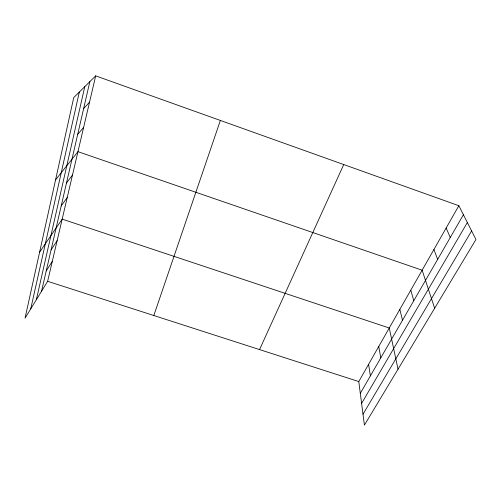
<?xml version="1.0" encoding="UTF-8"?>
<svg xmlns="http://www.w3.org/2000/svg" width="501" height="501" viewBox="0 0 501 501"><rect width="100%" height="100%" fill="white"/><g stroke="black" fill="none" stroke-linecap="round" stroke-linejoin="round"><path stroke-width="0.75" d="M30.73 308.879L79.321 92.065M36.335 299.736L84.788 86.648M41.552 291.231L89.842 81.65M95.678 75.87L73.728 97.595L25.05 318.141L47.633 281.305L95.678 75.87L458.841 205.704L475.95 239.497L364.415 425.13L358.779 381.568L458.841 205.704M153.82 315.524L220.365 120.447M259.549 349.592L343.749 164.553M360.307 393.341L463.412 214.735M361.609 403.411L467.358 222.519M363.006 414.214L471.616 230.93M46.224 270.941L52.304 261.334M51.077 249.88L57.145 240.624M39.604 252.191L62.174 219.131L389.258 327.998L398.026 369.193M61.197 205.949L67.24 197.482M66.483 183.028L72.495 175.006M55.573 179.853L77.956 151.665L422.143 270.208L434.643 308.253M77.686 134.4L83.629 127.398M83.636 108.573L89.535 102.154M47.633 281.305L358.779 381.568M446.14 228.024L450.28 237.487M433.916 249.511L437.649 259.361M410.782 290.167L413.788 300.7M399.829 309.418L402.503 320.245M378.743 346.485L380.804 357.827M368.592 364.327L370.377 375.9"/></g></svg>
